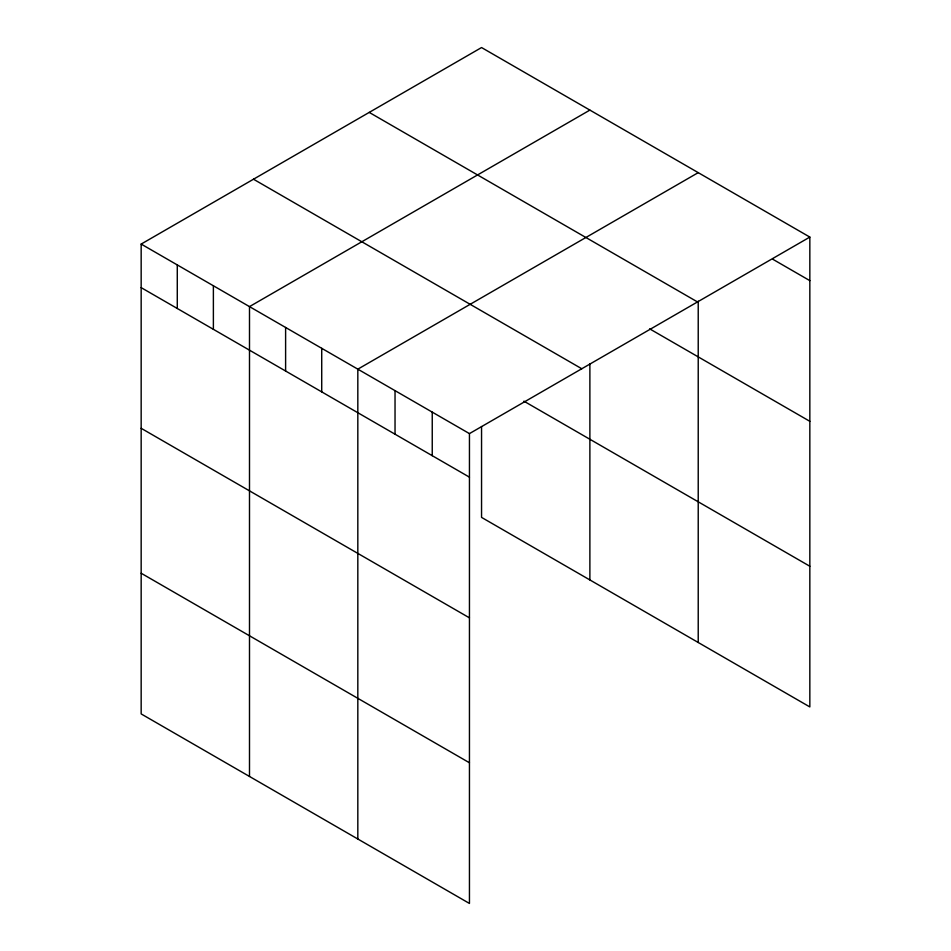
<?xml version="1.0" encoding="UTF-8"?>
<svg xmlns="http://www.w3.org/2000/svg" width="951" height="951" viewBox="0 0 951 951"><rect width="100%" height="100%" fill="white"/><g stroke="black" fill="none" stroke-linecap="round" stroke-linejoin="round"><path stroke-width="1.43" d="M809.836 237.084L469.449 433.608L469.449 903.45L141.164 713.916L141.164 244.074L481.551 47.55L809.836 237.084L809.836 706.926L481.551 517.392L481.551 426.547M589.882 110.102L249.495 306.614L249.495 776.456M698.224 172.642L357.826 369.166L357.826 839.008M772.628 259.159L809.836 280.64M369.226 112.396L697.511 301.942M649.652 328.844L809.836 421.317M253.489 179.216L581.774 368.75M523.894 401.167L809.836 566.249M141.164 244.074L469.449 433.608M141.164 287.63L469.449 477.164M141.164 428.307L469.449 617.841M141.164 573.239L469.449 762.773M698.224 301.194L698.224 642.484M589.882 363.9L589.882 579.944M432.241 412.128L432.241 455.684M395.034 390.647L395.034 434.203M321.723 348.316L321.723 391.871M285.609 327.465L285.609 371.033M213.381 285.764L213.381 329.331M177.278 264.925L177.278 308.481"/></g></svg>
